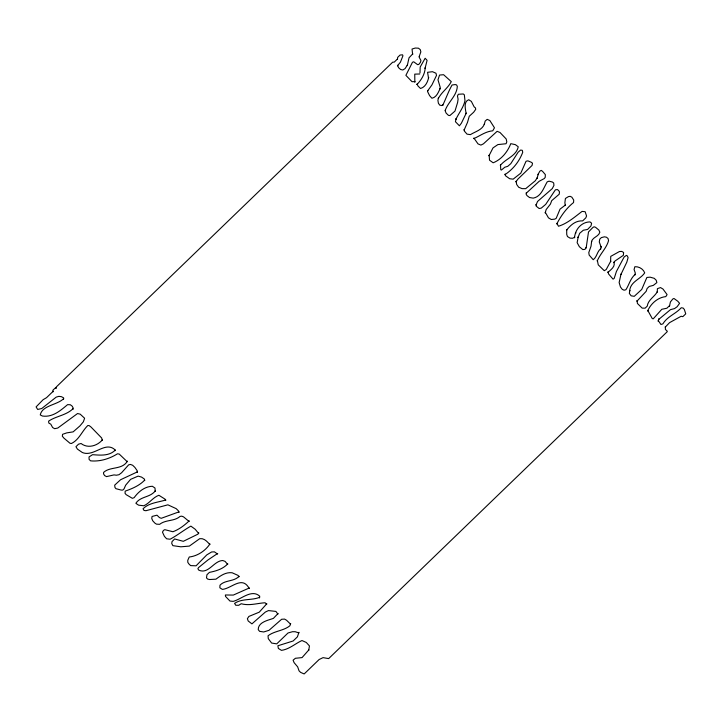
<?xml version="1.0" encoding="UTF-8"?>
<svg xmlns="http://www.w3.org/2000/svg" width="722" height="722" viewBox="0 0 722 722"><rect width="100%" height="100%" fill="white"/><g stroke="black" fill="none" stroke-linecap="round" stroke-linejoin="round"><path stroke-width="1.08" d="M308.7 650.468L309.449 645.928L306.29 642.472L301.967 640.531C295.19 643.618 289.323 649.249 281.481 650.369L278.34 648.437L277.889 645.766L293.123 640.992L297.401 636.867L298.935 632.328L298.782 632.905L295.244 631.732L292.509 631.705L288.015 632.986L276.743 643.871L271.643 643.058L268.286 638.654L268.033 635.793C274.414 630.875 283.584 630.875 289.883 625.784L290.65 623.51L290.497 624.097L286.553 620.252L284.585 619.097L281.643 619.259L269.008 630.315L263.729 631.967L259.613 631.353L258.232 629.638C258.124 622.193 267.844 620.351 273.385 618.393L278.042 613.51L277.889 614.097L275.912 611.417L268.467 610.577L265.344 612.066L251.924 623.871L248.188 620.992L247.384 618.7L248.9 616.426L259.243 612.175L266.815 603.718L266.662 604.296L265.082 602.762C257.077 603.258 249.37 606.002 241.202 603.745L238.711 605.289L235.76 605.262L234.578 603.375C241.951 598.348 251.545 600.56 259.613 597.347L259.46 597.933L259.74 596.219C251.734 588.791 241.41 599.233 233.224 601.372L229.975 601.056L225.517 596.426L225.372 594.991L233.332 595.072L249.361 587.952L249.207 588.529C242.24 575.244 231.536 588.565 222.367 589.387L219.849 587.789L219.984 585.208C224.984 579.784 234.072 581.842 239.099 576.264L238.946 576.842L238.043 575.407L232.123 572.763C225.751 572.004 220.733 575.596 215.95 579.17L209.606 579.531L207.683 579.089L206.501 577.925L206.925 574.775L209.416 572.375C216.185 571.048 222.854 569.026 227.8 563.846L227.638 564.423L225.111 561.4L222.746 560.516C213.721 560.786 208.487 574.631 198.767 570.127L197.873 568.683L198.613 567.537L207.999 559.92L217.692 553.44L217.53 554.027L214.416 551.852L211.618 551.96L206.772 554.911L196.086 565.804L190.626 565.606L188.839 563.873L187.792 562.294L187.783 560.29L189.245 557.005C197.548 556.066 205.418 550.778 209.949 543.928L209.795 544.505C207.151 541.599 204.127 537.935 199.714 538.684L189.363 546.094L180.843 546.807L172.865 545.652L171.746 543.513L172.007 541.644L174.625 538.955L183.307 541.319L197.963 534.145L198.776 532.818L198.622 533.396L195.157 529.235L190.87 526.121C183.866 530.056 177.296 535.399 170.067 539.226L166.62 538.793L164.408 536.365L162.477 532.168L163.425 530.444L164.787 529.659L172.919 531.744C179.056 529.497 184.462 525.318 189.2 520.851L189.047 521.437L183.514 516.844L181.718 516.158L180.076 516.411C174.318 521.537 165.762 519.479 159.643 524.325L156.475 524.154L154.824 523.071L152.739 520.788L151.764 518.513L152.044 516.465L156.981 515.183L159.481 517.611L161.268 518.297L179.101 511.817L178.939 512.403L178.379 510.797L176.168 508.64L167.883 504.822L145.925 510.716L144.003 510.436L143.046 508.775C149.012 502.774 158.172 502.386 165.807 499.949L165.654 500.536L165.094 499.191L158.876 495.265C152.938 497.404 149.517 503.261 143.831 505.77L138.597 505.174L135.971 503.414L136.133 502.837C140.97 496.185 150.681 497.458 155.429 490.644L155.275 491.231L154.977 488.027L152.351 486.267C144.671 486.52 138.462 491.682 134.148 497.666L132.361 498.315L126.151 494.651L125.041 493.307L125.186 491.122C132.18 488.704 139.743 485.464 144.761 480.004L144.608 480.581L144.319 478.984L141.557 477.089L138.11 476.123L130.574 479.372L125.664 485.184L124.04 488.893L122.812 490.085L121.161 490.067L115.926 488.677L114.96 487.467L114.69 485.148L120.556 479.751L137.279 471.926L137.126 472.513L137.243 470.78L134.888 467.423L132.667 465.266L130.465 464.445L128.678 464.824L121.585 472.748L118.986 474.715L116.395 475.211L113.995 474.914L106.522 476.61L104.609 475.572L103.544 473.849L103.616 472.378C110.304 466.231 122.189 470.103 127.397 461.132L127.234 461.719L119.202 454.039L117.442 453.813C109.609 458.777 99.916 461.764 90.602 460.853L89.104 459.4L89.032 456.927L92.551 454.68C100.196 455.23 109.32 456.259 115.312 450.059L115.159 450.645L115.006 449.824C105.177 440.628 93.752 457.396 82.317 452.495L77.398 449.084L75.954 446.701L78.545 444.165L81.081 443.507C87.786 448.822 97.461 445.88 102.452 439.779L102.298 440.366L101.667 437.983L90.99 427.009L89.149 425.61L87.822 425.493C82.073 431.07 79.023 439.869 71.451 443.488L70.016 443.281L63.87 438.083L62.327 436.187L62.57 434.319L66.74 432.884L73.148 431.864L79.934 425.917L83.373 421.801L84.609 418.246L80.196 414.157L77.543 413.535L57.778 428.038L54.628 428.697L52.58 427.487L50.82 424.211L48.78 423.011L48.618 421.134C55.901 416.125 66.243 415.376 72.985 408.751L72.823 409.338L73.121 407.858L72.191 406.17L70.35 404.762L67.597 404.636C60.404 410.637 52.616 417.533 42.408 416.025L40.261 414.915C42.174 405.313 57.246 405.069 63.635 398.679L63.482 399.266L63.671 397.885L61.424 396.676L58.87 396.351L56.226 397.109L41.741 408.517L37.67 409.455L36.1 406.901L43.13 399.681L46.506 397.705L53.184 391.261L53.031 391.838L52.85 390.286L54.98 388.237L55.919 388.228L56.361 386.902L392.705 62.164L394.212 62.137L397.56 58.897L397.407 59.475L397.678 57.354L400.078 55.034L402.551 54.836L402.939 55.774L400.412 62.218L397.452 65.837L397.605 65.26L398.49 67.606L400.629 69.492L402.849 69.989L405.06 68.608L407.443 64.989L407.289 65.567L409.031 57.805L412.767 53.825L412.614 54.403L412.054 49.042L415.231 48.049L418.417 48.175L420.258 49.601L420.854 51.849L419.184 56.596M665.215 327.174L669.592 322.626L681.153 316.254L682.822 316.66L685.747 313.844L684.366 309.53L683.211 308.086L681.243 307.752C675.693 313.962 667.281 316.435 662.904 323.871L660.946 324.485L658.302 320.658L658.148 321.236L658.78 318.916L658.626 319.494L670.476 309.648L674.556 308.583L677.155 306.706L679.582 303.303L677.768 301.218L673.987 298.493L672.85 298.953L670.422 301.931L669.474 306.155L669.628 305.568L666.866 308.231L661.812 309.287L653.22 318.862L652.237 318.528L647.769 310.406L647.616 310.992C650.802 303.637 657.733 297.446 665.81 296.607L667.101 294.612L662.967 289.026L660.513 287.573L657.408 288.656L657.282 292.085L657.435 291.507C654.737 296.733 648.076 299.72 647.246 306.128L645.134 308.159L642.192 308.132L637.427 303.484L637.075 300.632L636.921 301.218L646.163 291.336L647.12 288.493L649.231 286.453L653.311 285.389L656.885 282.582L656.208 280.244L654.231 278.322L650.134 277.176L646.876 277.456L641.732 289.441L634.268 296.327L631.154 295.821L629.34 293.421L629.81 290.415L629.656 291.002C630.261 281.571 640.414 279.414 644.71 272.844C643.23 268.918 638.997 266.445 634.864 266.716L634.069 269.514L635.243 272.844L635.089 274.901L635.243 274.324C630.369 278.421 629.169 284.712 625.884 289.748L624.088 290.199L622.283 289.387L620.469 286.995L619.133 282.546L621.028 274.017L620.875 274.595L626.822 262.149L628.095 257.619L627.265 255.868L626.443 255.38L624.169 256.942L616.435 271.436L614.196 278.376L613.059 279.152L608.556 273.945L608.05 271.815L607.897 272.393C610.758 269.766 615.604 266.635 613.944 262.077L613.79 262.655L615 261.012L623.357 255.317L623.618 252.492L621.786 251.409L619.476 251.509L610.74 256.373L610.613 261.68L610.776 261.093L606.209 269.55L604.269 270.705L598.258 264.857L597.374 260.48L597.211 261.066C600.09 253.792 606.381 248.449 608.556 240.652L608.05 238.522L606.453 237.204L604.386 236.825L601.345 237.619L599.774 239.135L599.269 241.96L601.128 247.059L601.291 246.473L600.542 249.298L600.695 248.711C597.022 251.599 596.968 257.032 593.222 259.73L589.17 255.083L588.782 252.601L591.047 246.13L591.625 241.292L591.471 241.879C592.401 237.069 598.7 236.789 599.838 232.177L598.854 230.038L595.542 227.286L594.08 226.798L592.861 227.493L588.511 231.933L586.156 247.962L586.309 247.375L584.982 249.37L582.789 249.586L579.36 246.716L577.14 242.673L578.196 236.906L578.033 237.484L579.712 233.251L583.34 230.219L587.6 229.443L590.984 225.932L591.616 223.233L590.018 221.916C581.427 221.934 575.1 229.497 574.504 237.8L574.667 237.222L572.6 238.26L570.037 238.116L567.474 236.554L566.725 234.424L566.689 229.695L566.535 230.282C570.497 225.038 575.687 220.49 582.663 220.887L585.813 217.854L586.562 215.977L585.145 211.708L582.058 211.411C574.721 216.961 567.339 223.531 558.476 226.239L556.915 223.369L556.761 223.946C561.003 215.86 566.247 208.351 573.566 202.53L573.701 200.048L571.86 197.178L570.172 196.339L568.494 196.592L565.425 198.469L564.875 202.711L565.317 205.562L565.47 204.985L560.037 209.136L556.184 218.333L554.785 219.136L551.283 219.506L548.467 217.845L545.345 212.376L545.191 212.963L546.148 209.579L550.453 204.055L551.689 200.671L559.207 194.227L559.487 191.881L558.638 190.518L557.366 189.552L555.408 189.805L545.706 204.371L541.247 208.126L539.154 208.514L536.193 206.167L536.175 204.543L536.022 205.12L537.538 201.474L552.294 188.586L553.954 185.346L553.675 182.991L552.411 182.025L549.036 181.177L547.222 181.836C543.612 187.928 541.166 196.709 533.188 198.126L529.542 197.539L527.006 195.617L526.148 194.245L526.419 192.621L526.266 193.198L539.208 181.249L544.235 178.587L545.209 177.377L545.345 174.616L542.664 171.466L541.247 170.365L539.857 171.168L538.197 174.137L537.087 178.37L537.24 177.792L535.3 180.762L525.688 188.677L522.042 188.632L518.676 187.242L516.69 184.498L516.104 181.24L515.95 181.818L517.891 179.119L532.087 165.419L532.511 163.208L531.239 162.242L527.863 160.853L526.049 161.241L520.815 173.136L513.143 179.164L509.642 178.722L505.409 175.69L505.12 174.056L504.967 174.643C513.152 169.183 519.217 161.575 522.737 152.279L522.322 150.329L520.643 150.041L518.134 152.189L510.788 163.659L507.728 166.34L504.831 167.215L501.375 170.085L500.77 169.733L500.49 164.842L500.337 165.428C505.761 158.524 516.347 156.151 518.243 146.774L515.346 144.644L510.779 143.669C507.638 151.846 501.42 159.571 493.153 162.793L489.534 160.194L489.137 155.185L488.984 155.772L493.009 147.902L497.9 144.58L506.059 143.741L506.808 141.882L506.185 138.967L500.012 132.505L497.124 131.314L483.415 143.849L480.906 145.095L478.018 143.904L473.894 138.046L473.74 138.624C480.166 135.826 485.392 131.539 492.765 130.799L494.462 127.794L489.85 120.538L487.197 119.347L485.166 121.07L484.318 124.437L484.471 123.85C482.377 129.951 475.338 131.557 470.392 134.635L467.026 134.139L464.363 131.079L464.228 129.572L464.075 130.15L467.495 122.397L469.255 116.251L473.668 112.226L475.726 109.338L475.473 107.939L474.146 106.874L471.349 101.387L468.695 99.726C463.172 101.901 465.627 109.365 466.114 113.661L466.268 113.074L461.421 123.146L459.409 125.799L455.411 121.684L456.114 118.67L455.952 119.247C458.813 113.047 463.461 107.623 464.977 100.737L464.336 94.799L463.253 93.968L458.335 94.266L457.468 96.008L458.091 99.149L457.631 102.398L454.977 111.098L449.851 115.574L448.407 115.33L446.115 113.092L445.014 110.412M538.043 174.715L538.197 174.137M575.696 233.332L575.849 232.746M445.312 110.087C448.38 101.775 456.891 95.575 457.315 86.351L456.584 84.943L455.248 84.564L452.071 84.997C448.443 91.351 445.889 98.706 442.703 105.403L442.857 104.816L441.9 105.556L439.77 105.159L438.407 103.273L437.902 100.376L438.462 97.948L438.308 98.526C441.548 92.136 448.127 87.922 451.277 81.622L443.597 74.718L439.554 75.052L437.983 79.826L440.158 87.145L440.068 88.914L440.23 88.337C438.362 92.19 436.657 97.253 431.909 98.255L429.572 95.611L427.614 91.658L427.704 90.449L427.541 91.026L431.937 84.907L436.503 75.413L435.971 73.238L432.487 71.704L427.568 72.308L428.507 78.039L428.669 77.462C427.731 81.974 425.33 87.145 420.547 88.499L418.02 86.044L417.045 83.978L416.883 84.555C421.287 80.097 424.852 74.339 425.222 67.796L425.059 68.373L427.09 60.332L425.15 58.256L420.195 66.993L419.987 72.904M308.854 649.89L302.058 657.598L295.406 658.284L293.105 660.17L294.107 662.652L297.663 666.857L299.061 670.864L300.641 672.399L304.17 673.951L319.142 659.502L323.041 657.643L328.672 658.599L667.137 331.804L667.299 331.227L665.395 329.44L665.368 326.588M419.762 73.996L414.753 74.131L414.843 82.2L414.997 81.613L412.009 81.676L405.881 75.35L412.479 62.254L413.724 61.803L417.605 64.646L418.76 64.475L420.484 62.245L420.917 60.449L419.058 56.975M56.199 387.488L56.063 388.12L56.217 387.543"/></g></svg>
